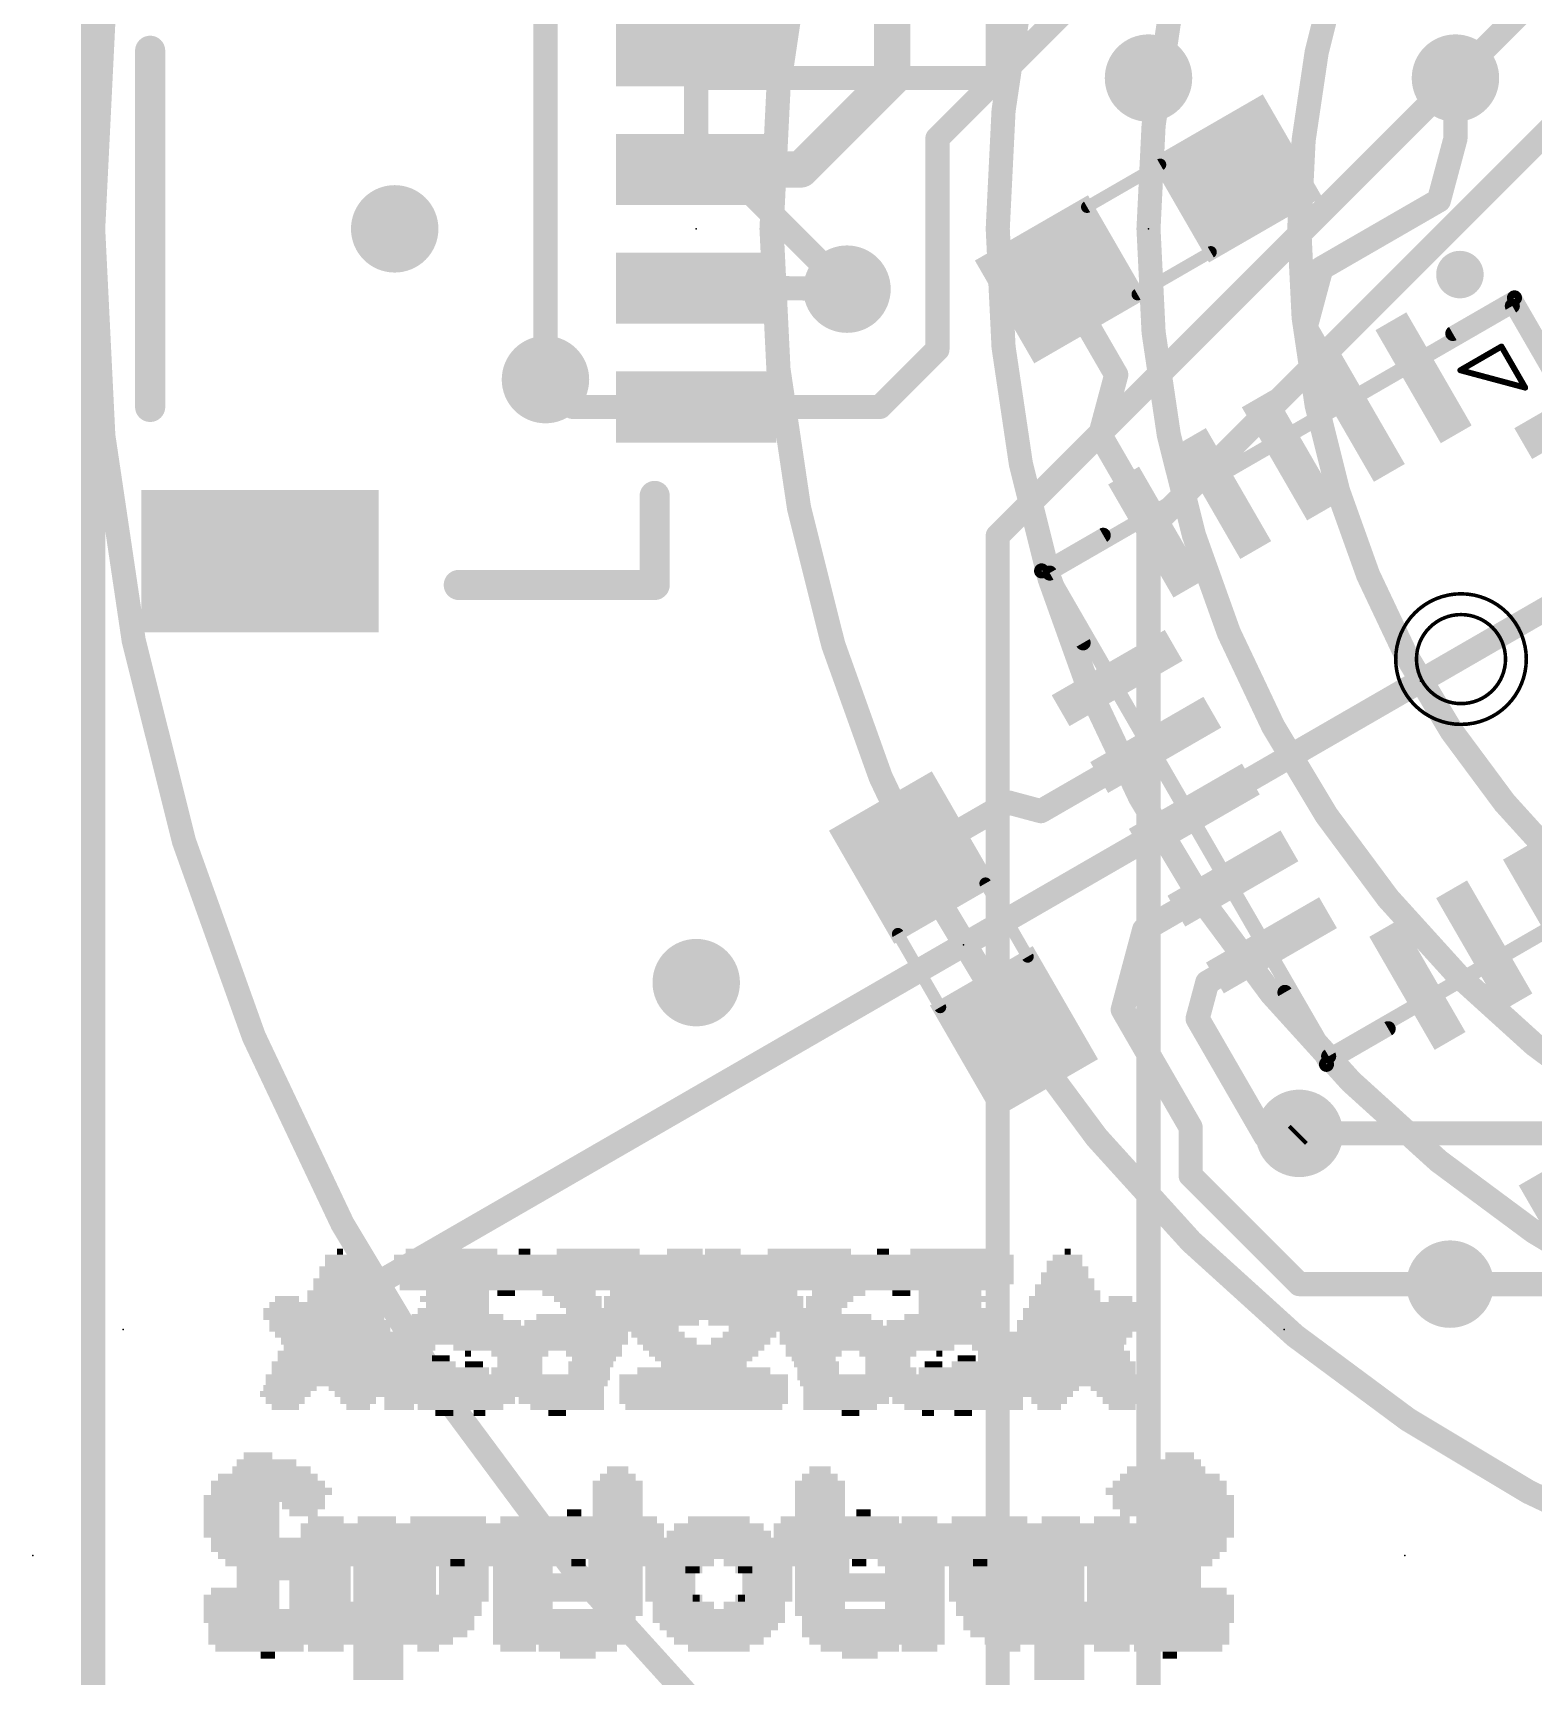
# Model space of a CAD drawing. Extents: x -32 to 75, y -41 to 41.
# Drawn here: x -0.51 to 12.13, y 6.86 to 20.7 of the extents above; entities that cross this region are included whole.
import ezdxf

# ---------------------------------------------------------------- set-up
doc = ezdxf.new("R2010")
doc.units = 0
for name, color, linetype in [('1', 12, 'CONTINUOUS'), ('16', 132, 'CONTINUOUS'), ('18', 110, 'CONTINUOUS'), ('20', 31, 'CONTINUOUS'), ('21', 41, 'CONTINUOUS'), ('22', 40, 'CONTINUOUS'), ('23', 53, 'CONTINUOUS'), ('24', 53, 'CONTINUOUS'), ('51', 53, 'CONTINUOUS')]:
    doc.layers.add(name, color=color, linetype=linetype)

# ---------------------------------------------------------------- blocks, each defined once
blk = doc.blocks.new('RECT')
blk.add_solid([(-0.5, -0.5), (0.5, -0.5), (-0.5, 0.5), (0.5, 0.5)])
blk = doc.blocks.new('ROUNDV')
at = {"const_width": 0.5}
blk.add_lwpolyline([(0, -0.25, 1), (0, 0.25, 1), (0, -0.25)], format="xyb", dxfattribs=at)

msp = doc.modelspace()

# ---------------------------------------------------------------- linework, layer by layer
at = {"layer": '1'}
for points, const_width in [([(0, 40.64), (0, 0)], 0.2032), ([(6.731, 24.0461), (6.731, 20.32)], 0.3048), ([(7.62, 21.59), (7.62, 20.32)], 0.2032), ([(12.7, 21.5444), (11.4756, 20.32)], 0.2032), ([(6.731, 20.32), (5.961, 19.55)], 0.3048), ([(7.62, 20.32), (7.112, 19.812)], 0.2032), ([(11.4756, 20.32), (11.4756, 19.8096)], 0.2032), ([(7.112, 19.812), (7.112, 18.034)], 0.2032), ([(11.4756, 19.8096), (11.3361, 19.2891)], 0.2032), ([(5.961, 19.55), (5.08, 19.55)], 0.3048), ([(11.3361, 19.2891), (10.3463, 18.7176)], 0.2032), ([(8.6184, 17.8205), (8.1539, 18.625)], 0.2032), ([(10.2124, 18.2179), (10.3463, 18.7176)], 0.2032), ([(5.85, 18.55), (5.08, 18.55)], 0.2032), ([(6.35, 18.542), (5.85, 18.55)], 0.2032), ([(10.644, 17.4703), (10.2124, 18.2179)], 0.2032), ([(7.112, 18.034), (6.628, 17.55)], 0.2032), ([(4.04, 17.55), (3.81, 17.78)], 0.2032), ([(8.4826, 17.3139), (8.6184, 17.8205)], 0.2032), ([(5.08, 17.55), (4.04, 17.55)], 0.2032), ([(6.628, 17.55), (5.08, 17.55)], 0.2032), ([(8.9553, 16.4953), (8.4826, 17.3139)], 0.2032), ([(8.9509, 14.7029), (7.9834, 14.1444)], 0.2032), ([(6.9064, 13.7536), (7.7101, 14.2176)], 0.2032), ([(7.9834, 14.1444), (7.7101, 14.2176)], 0.2032), ([(9.6009, 13.5771), (8.8532, 13.1455)], 0.2032), ([(8.8532, 13.1455), (8.6728, 12.4721)], 0.2032), ([(9.9259, 13.0142), (9.3852, 12.702)], 0.2032), ([(9.3852, 12.702), (9.3032, 12.3962)], 0.2032), ([(9.2443, 11.4823), (8.6728, 12.4721)], 0.2032), ([(9.8747, 11.4063), (9.3032, 12.3962)], 0.2032), ([(9.2443, 11.4823), (9.2443, 11.0757)], 0.2032), ([(10.1363, 11.4063), (9.8747, 11.4063)], 0.2032), ([(10.16, 11.43), (10.1363, 11.4063)], 0.2032), ([(10.16, 10.16), (9.2443, 11.0757)], 0.2032), ([(11.43, 10.16), (10.16, 10.16)], 0.2032)]:
    msp.add_lwpolyline(points, dxfattribs=dict(at, const_width=const_width))
for points, const_width in [([(6.6548, 20.32, 1), (6.8072, 20.32)], 0.1524), ([(6.7849, 20.2661, 1), (6.6771, 20.3739)], 0.1524), ([(7.5692, 20.32, 1), (7.6708, 20.32)], 0.1016), ([(7.6559, 20.2841, 1), (7.5841, 20.3559)], 0.1016), ([(11.5264, 20.32, 1), (11.4248, 20.32)], 0.1016), ([(11.4397, 20.3559, 1), (11.5115, 20.2841)], 0.1016), ([(7.1628, 19.812, 1), (7.0612, 19.812)], 0.1016), ([(7.0761, 19.8479, 1), (7.1479, 19.7761)], 0.1016), ([(11.4248, 19.8096, 1), (11.5264, 19.8096)], 0.1016), ([(11.5247, 19.7964, 1), (11.4265, 19.8227)], 0.1016), ([(5.08, 19.6262, 1), (5.08, 19.4738)], 0.1524), ([(5.9071, 19.6039, 1), (6.0149, 19.4961)], 0.1524), ([(5.961, 19.4738, 1), (5.961, 19.6262)], 0.1524), ([(11.3615, 19.2451, 1), (11.3107, 19.3331)], 0.1016), ([(11.2871, 19.3022, 1), (11.3852, 19.276)], 0.1016), ([(8.1979, 18.6504, 1), (8.1099, 18.5996)], 0.1016), ([(10.3209, 18.7616, 1), (10.3717, 18.6736)], 0.1016), ([(10.3953, 18.7045, 1), (10.2972, 18.7308)], 0.1016), ([(5.08, 18.6008, 1), (5.08, 18.4992)], 0.1016), ([(5.8508, 18.6008, 1), (5.8492, 18.4992)], 0.1016), ([(5.85, 18.4992, 1), (5.85, 18.6008)], 0.1016), ([(6.3492, 18.4912, 1), (6.3508, 18.5928)], 0.1016), ([(10.2564, 18.2433, 1), (10.1684, 18.1925)], 0.1016), ([(10.1633, 18.2311, 1), (10.2615, 18.2048)], 0.1016), ([(7.1479, 17.9981, 1), (7.0761, 18.0699)], 0.1016), ([(7.0612, 18.034, 1), (7.1628, 18.034)], 0.1016), ([(3.8459, 17.8159, 1), (3.7741, 17.7441)], 0.1016), ([(8.6674, 17.8074, 1), (8.5693, 17.8337)], 0.1016), ([(8.5744, 17.7951, 1), (8.6624, 17.8459)], 0.1016), ([(4.04, 17.6008, 1), (4.04, 17.4992)], 0.1016), ([(4.0041, 17.5141, 1), (4.0759, 17.5859)], 0.1016), ([(5.08, 17.6008, 1), (5.08, 17.4992)], 0.1016), ([(5.08, 17.4992, 1), (5.08, 17.6008)], 0.1016), ([(6.5921, 17.5859, 1), (6.6639, 17.5141)], 0.1016), ([(6.628, 17.4992, 1), (6.628, 17.6008)], 0.1016), ([(10.6, 17.4449, 1), (10.688, 17.4957)], 0.1016), ([(8.5266, 17.3393, 1), (8.4386, 17.2885)], 0.1016), ([(8.4336, 17.3271, 1), (8.5317, 17.3008)], 0.1016), ([(8.9113, 16.4699, 1), (8.9993, 16.5207)], 0.1016), ([(8.9763, 14.659, 1), (8.9255, 14.7469)], 0.1016), ([(7.7232, 14.2667, 1), (7.6969, 14.1686)], 0.1016), ([(7.7355, 14.1736, 1), (7.6847, 14.2616)], 0.1016), ([(7.958, 14.1884, 1), (8.0088, 14.1004)], 0.1016), ([(7.9703, 14.0953, 1), (7.9965, 14.1935)], 0.1016), ([(6.881, 13.7976, 1), (6.9318, 13.7096)], 0.1016), ([(9.6263, 13.5331, 1), (9.5755, 13.6211)], 0.1016), ([(8.8278, 13.1895, 1), (8.8786, 13.1015)], 0.1016), ([(8.9023, 13.1323, 1), (8.8042, 13.1586)], 0.1016), ([(9.9513, 12.9702, 1), (9.9005, 13.0582)], 0.1016), ([(9.3598, 12.746, 1), (9.4106, 12.6581)], 0.1016), ([(9.4343, 12.6889, 1), (9.3361, 12.7152)], 0.1016), ([(8.7168, 12.4975, 1), (8.6288, 12.4467)], 0.1016), ([(8.6237, 12.4853, 1), (8.7219, 12.459)], 0.1016), ([(9.3472, 12.4216, 1), (9.2593, 12.3708)], 0.1016), ([(9.2542, 12.4093, 1), (9.3523, 12.383)], 0.1016), ([(9.2951, 11.4823, 1), (9.1935, 11.4823)], 0.1016), ([(9.2003, 11.4569, 1), (9.2883, 11.5077)], 0.1016), ([(9.8747, 11.4571, 1), (9.8747, 11.3555)], 0.1016), ([(10.1004, 11.4422, 1), (10.1722, 11.3704)], 0.1016), ([(10.1959, 11.3941, 1), (10.1241, 11.4659)], 0.1016), ([(10.1363, 11.3555, 1), (10.1363, 11.4571)], 0.1016), ([(9.8307, 11.3809, 1), (9.9187, 11.4317)], 0.1016), ([(9.2802, 11.1116, 1), (9.2084, 11.0398)], 0.1016), ([(9.1935, 11.0757, 1), (9.2951, 11.0757)], 0.1016), ([(10.16, 10.2108, 1), (10.16, 10.1092)], 0.1016), ([(10.1241, 10.1241, 1), (10.1959, 10.1959)], 0.1016), ([(11.43, 10.1092, 1), (11.43, 10.2108)], 0.1016)]:
    msp.add_lwpolyline(points, format="xyb", dxfattribs=dict(at, const_width=const_width))
at = {"layer": '16', "const_width": 0.2032}
for points in [[(0, 40.64), (0, 0)], [(3.81, 31.75), (3.81, 17.78)], [(5.207, 30.861), (5.08, 20.32)], [(8.382, 21.082), (7.62, 20.32)], [(5.08, 20.32), (5.08, 19.812)], [(7.62, 20.32), (5.08, 20.32)], [(11.4756, 20.32), (7.62, 16.4644)], [(12.7, 20.32), (8.89, 16.51)], [(6.35, 18.542), (5.08, 19.812)], [(3.81, 17.78), (3.81, 17.78)], [(7.62, 16.4644), (7.62, 6.35)], [(8.89, 16.51), (8.89, 6.35)], [(24.13, 11.43), (10.16, 11.43)], [(24.13, 10.16), (11.43, 10.16)]]:
    msp.add_lwpolyline(points, dxfattribs=at)
at = {"layer": '16', "const_width": 0.1016}
for points in [[(5.1308, 20.32, 1), (5.0292, 20.32)], [(5.08, 20.3708, 1), (5.08, 20.2692)], [(5.0292, 20.3206, 1), (5.1308, 20.3194)], [(7.5841, 20.3559, 1), (7.6559, 20.2841)], [(7.62, 20.2692, 1), (7.62, 20.3708)], [(11.5115, 20.2841, 1), (11.4397, 20.3559)], [(5.1159, 19.8479, 1), (5.0441, 19.7761)], [(5.0292, 19.812, 1), (5.1308, 19.812)], [(6.3141, 18.5061, 1), (6.3859, 18.5779)], [(3.7741, 17.8159, 1), (3.8459, 17.7441)], [(3.846, 17.7441, 1), (3.7741, 17.816)], [(3.7592, 17.78, 1), (3.8608, 17.78)], [(7.6708, 16.4644, 1), (7.5692, 16.4644)], [(7.5841, 16.5003, 1), (7.6559, 16.4285)], [(8.9408, 16.51, 1), (8.8392, 16.51)], [(8.8541, 16.5459, 1), (8.9259, 16.4741)], [(10.16, 11.4808, 1), (10.16, 11.3792)], [(11.43, 10.2108, 1), (11.43, 10.1092)]]:
    msp.add_lwpolyline(points, format="xyb", dxfattribs=at)
at = {"layer": '20', "const_width": 0.2032}
msp.add_lwpolyline([(0, 0), (0, 40.64)], dxfattribs=at)
at = {"layer": '21'}
for points, const_width in [([(17.78, 6.9843, 1), (17.78, 31.1157, 1), (17.78, 6.9843)], 0.2032), ([(17.78, 11.43, 1), (17.78, 26.67, 1), (17.78, 11.43)], 0.2032), ([(0.5435, 20.55, 1), (0.4165, 20.55)], 0.127), ([(11.5132, 18.5649, 1), (11.5132, 18.7649, 1), (11.5132, 18.5649)], 0.2), ([(12.0005, 18.4844, 1), (11.9455, 18.4526)], 0.0635), ([(11.9888, 18.441, 1), (11.9571, 18.496)], 0.0635), ([(11.4375, 18.196, 1), (11.4692, 18.141)], 0.0635), ([(0.4165, 17.55, 1), (0.5435, 17.55)], 0.127), ([(4.7935, 16.8, 1), (4.6665, 16.8)], 0.127), ([(8.5247, 16.441, 1), (8.493, 16.496)], 0.0635), ([(8.0168, 16.1844, 1), (7.9618, 16.1526)], 0.0635), ([(7.9734, 16.196, 1), (8.0051, 16.141)], 0.0635), ([(3.08, 16.1135, 1), (3.08, 15.9865)], 0.127), ([(4.6665, 16.05, 1), (4.7935, 16.05)], 0.127), ([(4.73, 15.9865, 1), (4.73, 16.1135)], 0.127), ([(8.3118, 15.5464, 1), (8.3668, 15.5781)], 0.0635), ([(10.0668, 12.6337, 1), (10.0118, 12.6019)], 0.0635), ([(10.9247, 12.2841, 1), (10.893, 12.3391)], 0.0635), ([(10.3734, 12.0391, 1), (10.4051, 11.9841)], 0.0635), ([(10.3618, 11.9957, 1), (10.4168, 12.0274)], 0.0635)]:
    msp.add_lwpolyline(points, format="xyb", dxfattribs=dict(at, const_width=const_width))
for points, const_width in [([(0.48, 20.55), (0.48, 17.55)], 0.254), ([(11.4534, 18.1685), (11.973, 18.4685)], 0.127), ([(11.973, 18.4685), (12.323, 17.8623)], 0.127), ([(4.73, 16.8), (4.73, 16.05)], 0.254), ([(7.9893, 16.1685), (8.5089, 16.4685)], 0.127), ([(7.9893, 16.1685), (8.3393, 15.5623)], 0.127), ([(4.73, 16.05), (3.08, 16.05)], 0.254), ([(10.0393, 12.6178), (10.3893, 12.0116)], 0.127), ([(10.3893, 12.0116), (10.9089, 12.3116)], 0.127)]:
    msp.add_lwpolyline(points, dxfattribs=dict(at, const_width=const_width))
at = {"layer": '22', "const_width": 0.2032}
msp.add_lwpolyline([(17.78, 6.9843, 1), (17.78, 31.1157, 1), (17.78, 6.9843)], format="xyb", dxfattribs=at)
at = {"layer": '23'}
for p in [(5.08, 19.05), (8.89, 19.05), (11.1811, 15.24), (7.3314, 13.0175), (0.254, 9.779), (-0.508, 7.874)]:
    msp.add_point(p, dxfattribs=at)
at = {"layer": '24'}
for p in [(10.033, 9.779), (11.049, 7.874)]:
    msp.add_point(p, dxfattribs=at)
at = {"layer": '51'}
for points, const_width in [([(17.78, 1.27, 1), (17.78, 36.83, 1), (17.78, 1.27)], 0.2032), ([(17.78, 6.985, 1), (17.78, 31.115, 1), (17.78, 6.985)], 0.2032), ([(17.78, 8.89, 1), (17.78, 29.21, 1), (17.78, 8.89)], 0.2032), ([(17.78, 10.16, 1), (17.78, 27.94, 1), (17.78, 10.16)], 0.2032), ([(17.78, 11.43, 1), (17.78, 26.67, 1), (17.78, 11.43)], 0.2032), ([(9.0015, 19.5689, 1), (8.9761, 19.6129)], 0.0508), ([(8.3595, 19.2569, 1), (8.3849, 19.2129)], 0.0508), ([(9.427, 18.8319, 1), (9.4016, 18.8759)], 0.0508), ([(8.785, 18.5199, 1), (8.8104, 18.4759)], 0.0508), ([(11.9822, 18.4161, 1), (11.9272, 18.3843)], 0.0635), ([(11.9705, 18.3727, 1), (11.9388, 18.4277)], 0.0635), ([(11.874, 18.0649, 1), (11.8523, 18.0524)], 0.025), ([(11.8694, 18.0479, 1), (11.8569, 18.0695)], 0.025), ([(11.52, 17.8708, 1), (11.5135, 17.8466)], 0.025), ([(11.5105, 17.8695, 1), (11.523, 17.8479)], 0.025), ([(12.0523, 17.706, 1), (12.074, 17.7185)], 0.025), ([(12.0599, 17.7002, 1), (12.0664, 17.7243)], 0.025), ([(8.0851, 16.1661, 1), (8.0301, 16.1343)], 0.0635), ([(8.0417, 16.1777, 1), (8.0734, 16.1227)], 0.0635), ([(11.5224, 14.8755, 1), (11.5224, 15.9755, 1), (11.5224, 14.8755)], 0.03), ([(11.5224, 15.0505, 1), (11.5224, 15.8005, 1), (11.5224, 15.0505)], 0.03), ([(7.5383, 13.548, 1), (7.4943, 13.5226)], 0.0508), ([(6.8013, 13.1225, 1), (6.7573, 13.0971)], 0.0508), ([(7.8503, 12.906, 1), (7.8943, 12.9314)], 0.0508), ([(7.1133, 12.4805, 1), (7.1573, 12.5059)], 0.0508), ([(10.3917, 12.1074, 1), (10.4234, 12.0524)], 0.0635), ([(10.3801, 12.064, 1), (10.4351, 12.0957)], 0.0635), ([(2.3572, 10.204, 1), (2.408, 10.116)], 0.1016)]:
    msp.add_lwpolyline(points, format="xyb", dxfattribs=dict(at, const_width=const_width))
for points, const_width in [([(8.9888, 19.5909), (8.3722, 19.2349)], 0.1016), ([(17.78, 19.05), (2.3826, 10.16)], 0.2032), ([(9.4143, 18.8539), (8.7977, 18.4979)], 0.1016), ([(8.0576, 16.1502), (11.9547, 18.4002)], 0.127), ([(11.9547, 18.4002), (14.3047, 14.3299)], 0.127), ([(11.5168, 17.8587), (11.8632, 18.0587)], 0.05), ([(11.8632, 18.0587), (12.0632, 17.7123)], 0.05), ([(12.0632, 17.7123), (11.5168, 17.8587)], 0.05), ([(10.4076, 12.0799), (8.0576, 16.1502)], 0.127), ([(14.3047, 14.3299), (10.4076, 12.0799)], 0.127), ([(7.8723, 12.9187), (7.5163, 13.5353)], 0.1016), ([(7.1353, 12.4932), (6.7793, 13.1098)], 0.1016)]:
    msp.add_lwpolyline(points, dxfattribs=dict(at, const_width=const_width))

# ---------------------------------------------------------------- block references
at = {"layer": '1'}
for p, xscale, yscale, rotation in [((5.08, 20.55), 0.6, 1.35, 270), ((5.08, 19.55), 0.6, 1.35, 270), ((5.08, 18.55), 0.6, 1.35, 270), ((11.207, 17.7953), 0.3, 1.1, 30), ((10.644, 17.4703), 0.3, 1.1, 30), ((12.523, 17.5159), 0.3, 1.1, 300), ((5.08, 17.55), 0.6, 1.35, 270), ((10.0811, 17.1453), 0.3, 1.1, 30), ((9.5182, 16.8203), 0.3, 1.1, 30), ((8.9553, 16.4953), 0.3, 1.1, 30), ((1.405, 16.25), 1.2, 2, 270), ((8.6259, 15.2659), 0.3, 1.1, 120), ((8.9509, 14.7029), 0.3, 1.1, 120), ((9.2759, 14.14), 0.3, 1.1, 120), ((9.6009, 13.5771), 0.3, 1.1, 120), ((12.2811, 13.3348), 0.3, 1.1, 210), ((11.7182, 13.0098), 0.3, 1.1, 210), ((9.9259, 13.0142), 0.3, 1.1, 120), ((11.1553, 12.6848), 0.3, 1.1, 210)]:
    msp.add_blockref('RECT', p, dxfattribs=dict(at, xscale=xscale, yscale=yscale, rotation=rotation))
at = {"layer": '1', "xscale": 1.1}
for p, rotation in [((9.6262, 19.475), 210), ((8.1539, 18.625), 210), ((6.9064, 13.7536), 120), ((7.7564, 12.2814), 120), ((12.7356, 10.833), 210)]:
    msp.add_blockref('RECT', p, dxfattribs=dict(at, rotation=rotation))
at = {"layer": '18', "xscale": 0.7366, "yscale": 0.7366}
for p in [(8.89, 20.32), (8.89, 20.32), (11.4756, 20.32), (11.4756, 20.32), (2.54, 19.05), (2.54, 19.05), (6.35, 18.542), (6.35, 18.542), (3.81, 17.78), (3.81, 17.78), (5.08, 12.7), (5.08, 12.7), (10.16, 11.43), (10.16, 11.43), (11.43, 10.16), (11.43, 10.16)]:
    msp.add_blockref('ROUNDV', p, dxfattribs=at)
at = {"layer": '21'}
for p, xscale, yscale in [((2.079, 10.384), 0.25, 0.05), ((2.079, 10.434), 0.05, 0.05), ((3.254, 10.384), 0.6, 0.05), ((3.229, 10.434), 0.35, 0.05), ((4.279, 10.384), 0.95, 0.05), ((4.254, 10.434), 0.7, 0.05), ((5.304, 10.384), 0.5, 0.05), ((5.304, 10.434), 0.3, 0.05), ((6.579, 10.384), 0.45, 0.05), ((6.654, 10.434), 0.1, 0.05), ((7.404, 10.384), 0.7, 0.05), ((7.379, 10.434), 0.55, 0.05), ((2.079, 10.284), 0.35, 0.05), ((2.104, 10.234), 0.4, 0.05), ((2.104, 10.334), 0.3, 0.05), ((3.229, 10.234), 0.85, 0.05), ((3.254, 10.284), 0.8, 0.05), ((3.254, 10.334), 0.7, 0.05), ((4.279, 10.334), 0.95, 0.05), ((4.279, 10.284), 0.95, 0.05), ((4.279, 10.234), 0.95, 0.05), ((5.304, 10.234), 0.8, 0.05), ((5.329, 10.284), 0.75, 0.05), ((5.329, 10.334), 0.65, 0.05), ((6.479, 10.234), 0.65, 0.05), ((6.504, 10.284), 0.6, 0.05), ((6.529, 10.334), 0.55, 0.05), ((7.379, 10.334), 0.75, 0.05), ((7.379, 10.284), 0.75, 0.05), ((7.379, 10.234), 0.75, 0.05), ((2.079, 10.084), 0.55, 0.05), ((2.079, 10.184), 0.45, 0.05), ((2.104, 10.134), 0.5, 0.05), ((3.229, 10.184), 0.85, 0.05), ((2.979, 10.134), 0.35, 0.05), ((2.954, 10.084), 0.3, 0.05), ((3.454, 10.134), 0.3, 0.05), ((3.479, 10.084), 0.15, 0.05), ((4.279, 10.184), 0.95, 0.05), ((4.304, 10.134), 0.9, 0.05), ((4.529, 10.084), 0.35, 0.05), ((5.304, 10.184), 0.9, 0.05), ((5.304, 10.134), 0.9, 0.05), ((5.029, 10.084), 0.35, 0.05), ((5.604, 10.084), 0.4, 0.05), ((6.404, 10.134), 0.7, 0.05), ((6.279, 10.084), 0.45, 0.05), ((6.454, 10.184), 0.7, 0.05), ((7.354, 10.184), 0.8, 0.05), ((7.329, 10.134), 0.75, 0.05), ((7.129, 10.084), 0.35, 0.05), ((2.079, 9.984), 0.65, 0.05), ((2.104, 10.034), 0.6, 0.05), ((2.929, 10.034), 0.35, 0.05), ((2.979, 9.984), 0.35, 0.05), ((4.504, 10.034), 0.4, 0.05), ((4.479, 9.984), 0.35, 0.05), ((4.979, 10.034), 0.35, 0.05), ((4.979, 9.984), 0.35, 0.05), ((5.629, 10.034), 0.35, 0.05), ((5.629, 9.984), 0.35, 0.05), ((6.204, 10.034), 0.4, 0.05), ((6.179, 9.984), 0.35, 0.05), ((7.129, 10.034), 0.35, 0.05), ((7.179, 9.984), 0.45, 0.05), ((8.054, 9.984), 0.3, 0.05), ((8.054, 10.034), 0.2, 0.05), ((8.654, 9.984), 0.3, 0.05), ((8.654, 10.034), 0.2, 0.05), ((2.079, 9.884), 0.75, 0.05), ((1.879, 9.834), 0.35, 0.05), ((2.104, 9.934), 0.7, 0.05), ((2.304, 9.834), 0.4, 0.05), ((3.029, 9.934), 0.45, 0.05), ((3.129, 9.884), 0.65, 0.05), ((3.229, 9.834), 0.75, 0.05), ((4.404, 9.884), 0.4, 0.05), ((4.404, 9.834), 0.4, 0.05), ((4.454, 9.934), 0.4, 0.05), ((4.979, 9.934), 0.35, 0.05), ((4.979, 9.884), 0.35, 0.05), ((4.979, 9.834), 0.25, 0.05), ((5.604, 9.834), 0.4, 0.05), ((5.629, 9.934), 0.35, 0.05), ((5.629, 9.884), 0.35, 0.05), ((6.129, 9.934), 0.35, 0.05), ((6.254, 9.884), 0.6, 0.05), ((6.304, 9.834), 0.7, 0.05), ((7.254, 9.934), 0.6, 0.05), ((7.279, 9.884), 0.65, 0.05), ((7.329, 9.834), 0.75, 0.05), ((8.054, 9.934), 0.4, 0.05), ((8.079, 9.884), 0.45, 0.05), ((8.354, 9.834), 0.9, 0.05), ((8.629, 9.884), 0.45, 0.05), ((8.654, 9.934), 0.4, 0.05), ((1.804, 9.679), 0.4, 0.06), ((1.854, 9.784), 0.4, 0.05), ((1.829, 9.734), 0.35, 0.05), ((2.329, 9.784), 0.35, 0.05), ((2.354, 9.734), 0.4, 0.05), ((2.379, 9.679), 0.35, 0.06), ((3.279, 9.784), 0.75, 0.05), ((3.329, 9.734), 0.75, 0.05), ((3.379, 9.679), 0.65, 0.06), ((4.304, 9.734), 0.4, 0.05), ((4.304, 9.679), 0.4, 0.06), ((4.354, 9.784), 0.4, 0.05), ((5.454, 9.679), 0.5, 0.06), ((5.529, 9.734), 0.45, 0.05), ((5.554, 9.784), 0.4, 0.05), ((6.304, 9.784), 0.8, 0.05), ((6.329, 9.734), 0.85, 0.05), ((6.354, 9.679), 0.9, 0.06), ((7.304, 9.784), 0.8, 0.05), ((7.329, 9.734), 0.85, 0.05), ((7.354, 9.679), 0.8, 0.06), ((8.354, 9.784), 0.9, 0.05), ((8.354, 9.734), 0.8, 0.05), ((8.354, 9.679), 0.7, 0.06), ((2.079, 9.574), 1.05, 0.05), ((2.104, 9.534), 1.1, 0.05), ((2.929, 9.534), 0.15, 0.05), ((3.454, 9.624), 0.5, 0.05), ((3.554, 9.574), 0.4, 0.05), ((3.579, 9.534), 0.35, 0.05), ((4.254, 9.624), 0.4, 0.05), ((4.254, 9.574), 0.4, 0.05), ((4.229, 9.534), 0.35, 0.05), ((5.254, 9.534), 0.6, 0.05), ((5.329, 9.574), 0.55, 0.05), ((5.379, 9.624), 0.55, 0.05), ((6.354, 9.624), 0.9, 0.05), ((6.104, 9.574), 0.4, 0.05), ((6.079, 9.534), 0.35, 0.05), ((6.654, 9.574), 0.4, 0.05), ((6.679, 9.534), 0.35, 0.05), ((7.129, 9.624), 0.25, 0.05), ((7.129, 9.574), 0.05, 0.05), ((7.604, 9.624), 0.4, 0.05), ((7.629, 9.574), 0.35, 0.05), ((7.629, 9.534), 0.35, 0.05), ((8.354, 9.624), 0.6, 0.05), ((8.354, 9.534), 0.6, 0.05), ((8.354, 9.574), 0.5, 0.05), ((2.079, 9.484), 1.15, 0.05), ((2.104, 9.429), 1.2, 0.06), ((2.954, 9.429), 0.4, 0.06), ((2.929, 9.484), 0.25, 0.05), ((3.529, 9.429), 0.35, 0.06), ((3.579, 9.484), 0.35, 0.05), ((4.179, 9.484), 0.35, 0.05), ((4.179, 9.429), 0.35, 0.06), ((5.279, 9.429), 0.85, 0.06), ((5.204, 9.484), 0.6, 0.05), ((6.079, 9.484), 0.35, 0.05), ((6.104, 9.429), 0.3, 0.06), ((6.679, 9.484), 0.35, 0.05), ((6.679, 9.429), 0.35, 0.06), ((7.079, 9.429), 0.25, 0.06), ((7.079, 9.484), 0.15, 0.05), ((7.604, 9.429), 0.4, 0.06), ((7.629, 9.484), 0.35, 0.05), ((8.354, 9.429), 0.8, 0.06), ((8.354, 9.484), 0.7, 0.05), ((2.079, 9.374), 1.25, 0.05), ((1.629, 9.324), 0.35, 0.05), ((1.629, 9.284), 0.35, 0.05), ((3.029, 9.324), 1.35, 0.05), ((2.579, 9.284), 0.35, 0.05), ((3.229, 9.374), 0.95, 0.05), ((3.229, 9.284), 0.85, 0.05), ((4.129, 9.284), 0.35, 0.05), ((4.179, 9.374), 0.35, 0.05), ((4.154, 9.324), 0.3, 0.05), ((5.329, 9.324), 1.05, 0.05), ((5.329, 9.284), 1.05, 0.05), ((6.404, 9.374), 0.9, 0.05), ((6.379, 9.324), 0.85, 0.05), ((6.404, 9.284), 0.8, 0.05), ((7.329, 9.374), 0.85, 0.05), ((7.329, 9.324), 0.85, 0.05), ((7.304, 9.284), 0.8, 0.05), ((8.079, 9.284), 0.45, 0.05), ((8.354, 9.374), 0.9, 0.05), ((8.354, 9.324), 0.9, 0.05), ((8.629, 9.284), 0.45, 0.05), ((1.579, 9.234), 0.35, 0.05), ((1.604, 9.179), 0.3, 0.06), ((1.604, 9.124), 0.2, 0.05), ((2.579, 9.234), 0.35, 0.05), ((2.604, 9.179), 0.3, 0.06), ((2.579, 9.124), 0.25, 0.05), ((3.229, 9.234), 0.75, 0.05), ((3.229, 9.179), 0.65, 0.06), ((3.229, 9.124), 0.45, 0.05), ((4.129, 9.234), 0.35, 0.05), ((4.154, 9.179), 0.3, 0.06), ((4.154, 9.124), 0.3, 0.05), ((5.329, 9.234), 1.05, 0.05), ((5.354, 9.124), 0.9, 0.05), ((6.404, 9.234), 0.7, 0.05), ((6.404, 9.179), 0.6, 0.06), ((6.379, 9.124), 0.45, 0.05), ((7.329, 9.234), 0.75, 0.05), ((7.329, 9.179), 0.65, 0.06), ((7.329, 9.124), 0.45, 0.05), ((8.054, 9.234), 0.4, 0.05), ((8.054, 9.179), 0.3, 0.06), ((8.054, 9.124), 0.2, 0.05), ((8.654, 9.234), 0.4, 0.05), ((8.654, 9.179), 0.3, 0.06), ((8.654, 9.124), 0.2, 0.05), ((3.254, 9.074), 0.1, 0.05), ((6.379, 9.074), 0.15, 0.05), ((7.329, 9.074), 0.15, 0.05), ((9.152, 8.714), 0.24, 0.06), ((1.502, 8.594), 0.66, 0.06), ((1.502, 8.654), 0.42, 0.06), ((6.122, 8.594), 0.18, 0.06), ((9.152, 8.654), 0.36, 0.06), ((9.152, 8.594), 0.36, 0.06), ((1.472, 8.474), 0.96, 0.06), ((1.472, 8.534), 0.84, 0.06), ((6.122, 8.474), 0.42, 0.06), ((6.122, 8.534), 0.3, 0.06), ((9.152, 8.534), 0.36, 0.06), ((9.152, 8.474), 0.36, 0.06), ((1.442, 8.354), 1.02, 0.06), ((1.172, 8.294), 0.48, 0.06), ((1.502, 8.414), 1.02, 0.06), ((1.772, 8.294), 0.36, 0.06), ((6.122, 8.414), 0.42, 0.06), ((6.122, 8.354), 0.42, 0.06), ((6.122, 8.294), 0.42, 0.06), ((9.152, 8.414), 0.36, 0.06), ((9.152, 8.354), 0.36, 0.06), ((9.152, 8.294), 0.36, 0.06), ((1.142, 8.234), 0.42, 0.06), ((1.142, 8.174), 0.42, 0.06), ((1.772, 8.234), 0.24, 0.06), ((2.402, 8.174), 0.3, 0.06), ((2.822, 8.174), 0.3, 0.06), ((4.052, 8.174), 0.6, 0.06), ((4.052, 8.234), 0.12, 0.06), ((5.252, 8.174), 0.48, 0.06), ((6.182, 8.174), 0.78, 0.06), ((6.122, 8.234), 0.42, 0.06), ((6.962, 8.174), 0.3, 0.06), ((7.412, 8.174), 0.36, 0.06), ((8.162, 8.174), 0.3, 0.06), ((8.582, 8.174), 0.3, 0.06), ((9.152, 8.234), 0.36, 0.06), ((9.152, 8.174), 0.36, 0.06), ((1.142, 8.114), 0.42, 0.06), ((1.232, 8.054), 0.6, 0.06), ((2.642, 8.114), 0.9, 0.06), ((2.672, 8.054), 0.96, 0.06), ((4.022, 8.054), 0.9, 0.06), ((4.022, 8.114), 0.78, 0.06), ((5.252, 8.054), 0.84, 0.06), ((5.252, 8.114), 0.72, 0.06), ((6.182, 8.114), 0.9, 0.06), ((6.182, 8.054), 0.9, 0.06), ((7.202, 8.114), 0.9, 0.06), ((7.202, 8.054), 0.9, 0.06), ((8.312, 8.054), 0.96, 0.06), ((8.342, 8.114), 0.9, 0.06), ((9.152, 8.114), 0.36, 0.06), ((9.152, 8.054), 0.36, 0.06), ((1.382, 7.994), 0.78, 0.06), ((1.442, 7.934), 0.9, 0.06), ((1.502, 7.874), 0.9, 0.06), ((2.702, 7.994), 1.02, 0.06), ((2.732, 7.934), 1.08, 0.06), ((2.732, 7.874), 1.08, 0.06), ((4.022, 7.874), 1.14, 0.06), ((4.022, 7.994), 1.02, 0.06), ((4.022, 7.934), 1.02, 0.06), ((5.192, 7.934), 0.96, 0.06), ((5.192, 7.874), 0.96, 0.06), ((5.222, 7.994), 0.9, 0.06), ((6.182, 7.994), 0.9, 0.06), ((6.182, 7.934), 0.9, 0.06), ((6.182, 7.874), 0.9, 0.06), ((7.202, 7.994), 0.9, 0.06), ((7.202, 7.934), 0.9, 0.06), ((7.172, 7.874), 0.84, 0.06), ((8.252, 7.934), 1.08, 0.06), ((8.252, 7.874), 1.08, 0.06), ((8.282, 7.994), 1.02, 0.06), ((9.152, 7.994), 0.36, 0.06), ((9.152, 7.934), 0.36, 0.06), ((9.152, 7.874), 0.36, 0.06), ((1.562, 7.814), 0.9, 0.06), ((1.652, 7.754), 0.84, 0.06), ((2.462, 7.814), 0.54, 0.06), ((2.402, 7.754), 0.42, 0.06), ((3.092, 7.814), 0.48, 0.06), ((3.122, 7.754), 0.42, 0.06), ((3.692, 7.814), 0.48, 0.06), ((3.662, 7.754), 0.42, 0.06), ((4.382, 7.814), 0.42, 0.06), ((4.382, 7.754), 0.42, 0.06), ((4.922, 7.814), 0.54, 0.06), ((4.892, 7.754), 0.48, 0.06), ((5.462, 7.814), 0.3, 0.06), ((5.492, 7.754), 0.12, 0.06), ((6.092, 7.814), 0.48, 0.06), ((6.122, 7.754), 0.42, 0.06), ((6.452, 7.814), 0.12, 0.06), ((6.992, 7.814), 0.48, 0.06), ((6.962, 7.754), 0.42, 0.06), ((7.472, 7.814), 0.12, 0.06), ((8.222, 7.814), 1.14, 0.06), ((7.862, 7.754), 0.42, 0.06), ((8.582, 7.754), 0.42, 0.06), ((9.152, 7.814), 0.36, 0.06), ((9.152, 7.754), 0.36, 0.06), ((1.772, 7.694), 0.6, 0.06), ((1.862, 7.634), 0.42, 0.06), ((2.402, 7.694), 0.42, 0.06), ((2.402, 7.634), 0.42, 0.06), ((3.122, 7.694), 0.42, 0.06), ((3.122, 7.634), 0.42, 0.06), ((3.962, 7.634), 1.14, 0.06), ((4.022, 7.694), 1.14, 0.06), ((4.862, 7.694), 0.42, 0.06), ((4.862, 7.634), 0.42, 0.06), ((6.122, 7.694), 0.42, 0.06), ((6.122, 7.634), 0.42, 0.06), ((6.962, 7.694), 0.42, 0.06), ((6.962, 7.634), 0.42, 0.06), ((7.862, 7.694), 0.42, 0.06), ((7.832, 7.634), 0.36, 0.06), ((8.582, 7.694), 0.42, 0.06), ((8.582, 7.634), 0.42, 0.06), ((9.152, 7.694), 0.36, 0.06), ((9.152, 7.634), 0.36, 0.06), ((1.112, 7.514), 0.36, 0.06), ((1.142, 7.454), 0.42, 0.06), ((1.112, 7.574), 0.24, 0.06), ((1.862, 7.574), 0.42, 0.06), ((1.862, 7.514), 0.42, 0.06), ((1.862, 7.454), 0.42, 0.06), ((2.402, 7.574), 0.42, 0.06), ((2.432, 7.514), 0.48, 0.06), ((2.732, 7.454), 1.08, 0.06), ((3.092, 7.514), 0.48, 0.06), ((3.122, 7.574), 0.42, 0.06), ((3.992, 7.574), 1.08, 0.06), ((3.932, 7.514), 0.96, 0.06), ((3.662, 7.454), 0.42, 0.06), ((4.862, 7.574), 0.42, 0.06), ((4.892, 7.514), 0.48, 0.06), ((4.952, 7.454), 0.48, 0.06), ((5.462, 7.454), 0.3, 0.06), ((5.462, 7.514), 0.06, 0.06), ((6.122, 7.574), 0.42, 0.06), ((6.122, 7.514), 0.42, 0.06), ((6.122, 7.454), 0.42, 0.06), ((6.962, 7.574), 0.42, 0.06), ((6.962, 7.514), 0.42, 0.06), ((6.962, 7.454), 0.42, 0.06), ((7.862, 7.574), 0.42, 0.06), ((7.862, 7.514), 0.42, 0.06), ((8.222, 7.454), 1.14, 0.06), ((8.582, 7.574), 0.42, 0.06), ((8.582, 7.514), 0.42, 0.06), ((9.152, 7.574), 0.36, 0.06), ((9.152, 7.514), 0.36, 0.06), ((9.182, 7.454), 0.42, 0.06), ((1.502, 7.394), 1.14, 0.06), ((1.472, 7.334), 1.08, 0.06), ((2.732, 7.394), 1.08, 0.06), ((2.702, 7.334), 1.02, 0.06), ((3.722, 7.394), 0.54, 0.06), ((3.992, 7.334), 0.96, 0.06), ((4.352, 7.394), 0.24, 0.06), ((5.192, 7.394), 0.96, 0.06), ((5.192, 7.334), 0.96, 0.06), ((6.242, 7.394), 0.66, 0.06), ((6.272, 7.334), 0.6, 0.06), ((6.962, 7.394), 0.42, 0.06), ((6.962, 7.334), 0.42, 0.06), ((8.252, 7.394), 1.08, 0.06), ((8.252, 7.334), 1.08, 0.06), ((9.242, 7.394), 0.54, 0.06), ((9.272, 7.334), 0.6, 0.06), ((1.502, 7.274), 1.02, 0.06), ((1.502, 7.214), 0.9, 0.06), ((2.702, 7.274), 1.02, 0.06), ((2.672, 7.214), 0.96, 0.06), ((4.022, 7.274), 1.02, 0.06), ((4.052, 7.214), 0.96, 0.06), ((5.222, 7.274), 0.9, 0.06), ((5.252, 7.214), 0.84, 0.06), ((6.272, 7.274), 0.6, 0.06), ((6.272, 7.214), 0.6, 0.06), ((6.962, 7.274), 0.42, 0.06), ((6.962, 7.214), 0.42, 0.06), ((8.282, 7.274), 1.02, 0.06), ((8.312, 7.214), 0.96, 0.06), ((9.272, 7.274), 0.6, 0.06), ((9.302, 7.214), 0.54, 0.06), ((1.502, 7.154), 0.78, 0.06), ((1.502, 7.094), 0.54, 0.06), ((1.472, 7.034), 0.12, 0.06), ((2.612, 7.154), 0.84, 0.06), ((2.402, 7.094), 0.42, 0.06), ((2.402, 7.034), 0.42, 0.06), ((2.822, 7.094), 0.18, 0.06), ((4.052, 7.154), 0.84, 0.06), ((4.082, 7.094), 0.66, 0.06), ((4.082, 7.034), 0.3, 0.06), ((5.252, 7.154), 0.72, 0.06), ((5.252, 7.094), 0.48, 0.06), ((6.302, 7.154), 0.54, 0.06), ((6.332, 7.094), 0.36, 0.06), ((6.962, 7.154), 0.42, 0.06), ((6.962, 7.094), 0.3, 0.06), ((8.342, 7.154), 0.9, 0.06), ((8.162, 7.094), 0.3, 0.06), ((8.582, 7.094), 0.3, 0.06), ((9.302, 7.154), 0.54, 0.06), ((9.332, 7.094), 0.36, 0.06), ((2.402, 6.974), 0.42, 0.06), ((2.402, 6.914), 0.42, 0.06), ((2.402, 6.854), 0.42, 0.06)]:
    msp.add_blockref('RECT', p, dxfattribs=dict(at, xscale=xscale, yscale=yscale))
for p, yscale in [((2.104, 9.624), 0.05), ((5.354, 9.374), 0.05), ((5.354, 9.179), 0.06)]:
    msp.add_blockref('RECT', p, dxfattribs=dict(at, yscale=yscale))
at = {"layer": '22', "rotation": 180}
for p, xscale, yscale in [((2.883, 10.384), 0.7, 0.05), ((2.908, 10.434), 0.55, 0.05), ((3.708, 10.384), 0.45, 0.05), ((3.633, 10.434), 0.1, 0.05), ((4.983, 10.384), 0.5, 0.05), ((4.983, 10.434), 0.3, 0.05), ((6.008, 10.384), 0.95, 0.05), ((6.033, 10.434), 0.7, 0.05), ((7.033, 10.384), 0.6, 0.05), ((7.058, 10.434), 0.35, 0.05), ((8.208, 10.384), 0.25, 0.05), ((8.208, 10.434), 0.05, 0.05), ((2.908, 10.334), 0.75, 0.05), ((2.908, 10.284), 0.75, 0.05), ((2.908, 10.234), 0.75, 0.05), ((3.758, 10.334), 0.55, 0.05), ((3.783, 10.284), 0.6, 0.05), ((3.808, 10.234), 0.65, 0.05), ((4.958, 10.284), 0.75, 0.05), ((4.983, 10.234), 0.8, 0.05), ((4.958, 10.334), 0.65, 0.05), ((6.008, 10.334), 0.95, 0.05), ((6.008, 10.284), 0.95, 0.05), ((6.008, 10.234), 0.95, 0.05), ((7.033, 10.284), 0.8, 0.05), ((7.058, 10.234), 0.85, 0.05), ((7.033, 10.334), 0.7, 0.05), ((8.183, 10.234), 0.4, 0.05), ((8.183, 10.334), 0.3, 0.05), ((8.208, 10.284), 0.35, 0.05), ((2.933, 10.184), 0.8, 0.05), ((2.958, 10.134), 0.75, 0.05), ((3.158, 10.084), 0.35, 0.05), ((3.833, 10.184), 0.7, 0.05), ((3.883, 10.134), 0.7, 0.05), ((4.008, 10.084), 0.45, 0.05), ((4.683, 10.084), 0.4, 0.05), ((4.983, 10.184), 0.9, 0.05), ((4.983, 10.134), 0.9, 0.05), ((5.258, 10.084), 0.35, 0.05), ((6.008, 10.184), 0.95, 0.05), ((5.983, 10.134), 0.9, 0.05), ((5.758, 10.084), 0.35, 0.05), ((7.058, 10.184), 0.85, 0.05), ((6.833, 10.134), 0.3, 0.05), ((6.808, 10.084), 0.15, 0.05), ((7.308, 10.134), 0.35, 0.05), ((7.333, 10.084), 0.3, 0.05), ((8.183, 10.134), 0.5, 0.05), ((8.208, 10.084), 0.55, 0.05), ((8.208, 10.184), 0.45, 0.05), ((1.633, 9.984), 0.3, 0.05), ((1.633, 10.034), 0.2, 0.05), ((2.233, 9.984), 0.3, 0.05), ((2.233, 10.034), 0.2, 0.05), ((3.108, 9.984), 0.45, 0.05), ((3.158, 10.034), 0.35, 0.05), ((4.083, 10.034), 0.4, 0.05), ((4.108, 9.984), 0.35, 0.05), ((4.658, 10.034), 0.35, 0.05), ((4.658, 9.984), 0.35, 0.05), ((5.308, 10.034), 0.35, 0.05), ((5.308, 9.984), 0.35, 0.05), ((5.783, 10.034), 0.4, 0.05), ((5.808, 9.984), 0.35, 0.05), ((7.308, 9.984), 0.35, 0.05), ((7.358, 10.034), 0.35, 0.05), ((8.183, 10.034), 0.6, 0.05), ((8.208, 9.984), 0.65, 0.05), ((1.633, 9.934), 0.4, 0.05), ((1.658, 9.884), 0.45, 0.05), ((1.933, 9.834), 0.9, 0.05), ((2.208, 9.884), 0.45, 0.05), ((2.233, 9.934), 0.4, 0.05), ((2.958, 9.834), 0.75, 0.05), ((3.008, 9.884), 0.65, 0.05), ((3.033, 9.934), 0.6, 0.05), ((3.983, 9.834), 0.7, 0.05), ((4.033, 9.884), 0.6, 0.05), ((4.158, 9.934), 0.35, 0.05), ((4.658, 9.934), 0.35, 0.05), ((4.658, 9.884), 0.35, 0.05), ((4.683, 9.834), 0.4, 0.05), ((5.308, 9.934), 0.35, 0.05), ((5.308, 9.884), 0.35, 0.05), ((5.308, 9.834), 0.25, 0.05), ((5.833, 9.934), 0.4, 0.05), ((5.883, 9.884), 0.4, 0.05), ((5.883, 9.834), 0.4, 0.05), ((7.058, 9.834), 0.75, 0.05), ((7.158, 9.884), 0.65, 0.05), ((7.258, 9.934), 0.45, 0.05), ((7.983, 9.834), 0.4, 0.05), ((8.183, 9.934), 0.7, 0.05), ((8.208, 9.884), 0.75, 0.05), ((8.408, 9.834), 0.35, 0.05), ((1.933, 9.784), 0.9, 0.05), ((1.933, 9.734), 0.8, 0.05), ((1.933, 9.679), 0.7, 0.06), ((2.958, 9.734), 0.85, 0.05), ((2.933, 9.679), 0.8, 0.06), ((2.983, 9.784), 0.8, 0.05), ((3.933, 9.679), 0.9, 0.06), ((3.958, 9.734), 0.85, 0.05), ((3.983, 9.784), 0.8, 0.05), ((4.733, 9.784), 0.4, 0.05), ((4.758, 9.734), 0.45, 0.05), ((4.833, 9.679), 0.5, 0.06), ((5.933, 9.784), 0.4, 0.05), ((5.983, 9.734), 0.4, 0.05), ((5.983, 9.679), 0.4, 0.06), ((6.958, 9.734), 0.75, 0.05), ((6.908, 9.679), 0.65, 0.06), ((7.008, 9.784), 0.75, 0.05), ((7.933, 9.734), 0.4, 0.05), ((7.908, 9.679), 0.35, 0.06), ((7.958, 9.784), 0.35, 0.05), ((8.433, 9.784), 0.4, 0.05), ((8.458, 9.734), 0.35, 0.05), ((8.483, 9.679), 0.4, 0.06), ((1.933, 9.624), 0.6, 0.05), ((1.933, 9.534), 0.6, 0.05), ((1.933, 9.574), 0.5, 0.05), ((2.683, 9.624), 0.4, 0.05), ((2.658, 9.574), 0.35, 0.05), ((2.658, 9.534), 0.35, 0.05), ((3.158, 9.624), 0.25, 0.05), ((3.158, 9.574), 0.05, 0.05), ((3.633, 9.574), 0.4, 0.05), ((3.608, 9.534), 0.35, 0.05), ((3.933, 9.624), 0.9, 0.05), ((4.183, 9.574), 0.4, 0.05), ((4.208, 9.534), 0.35, 0.05), ((4.908, 9.624), 0.55, 0.05), ((4.958, 9.574), 0.55, 0.05), ((5.033, 9.534), 0.6, 0.05), ((6.033, 9.624), 0.4, 0.05), ((6.033, 9.574), 0.4, 0.05), ((6.058, 9.534), 0.35, 0.05), ((6.733, 9.574), 0.4, 0.05), ((6.708, 9.534), 0.35, 0.05), ((6.833, 9.624), 0.5, 0.05), ((7.358, 9.534), 0.15, 0.05), ((8.183, 9.534), 1.1, 0.05), ((8.208, 9.574), 1.05, 0.05), ((1.933, 9.429), 0.8, 0.06), ((1.933, 9.484), 0.7, 0.05), ((2.658, 9.484), 0.35, 0.05), ((2.683, 9.429), 0.4, 0.06), ((3.208, 9.429), 0.25, 0.06), ((3.208, 9.484), 0.15, 0.05), ((3.608, 9.484), 0.35, 0.05), ((3.608, 9.429), 0.35, 0.06), ((4.208, 9.484), 0.35, 0.05), ((4.183, 9.429), 0.3, 0.06), ((5.008, 9.429), 0.85, 0.06), ((5.083, 9.484), 0.6, 0.05), ((6.108, 9.484), 0.35, 0.05), ((6.108, 9.429), 0.35, 0.06), ((6.708, 9.484), 0.35, 0.05), ((6.758, 9.429), 0.35, 0.06), ((7.333, 9.429), 0.4, 0.06), ((7.358, 9.484), 0.25, 0.05), ((8.183, 9.429), 1.2, 0.06), ((8.208, 9.484), 1.15, 0.05), ((1.658, 9.284), 0.45, 0.05), ((1.933, 9.374), 0.9, 0.05), ((1.933, 9.324), 0.9, 0.05), ((2.208, 9.284), 0.45, 0.05), ((2.958, 9.374), 0.85, 0.05), ((2.958, 9.324), 0.85, 0.05), ((2.983, 9.284), 0.8, 0.05), ((3.883, 9.374), 0.9, 0.05), ((3.908, 9.324), 0.85, 0.05), ((3.883, 9.284), 0.8, 0.05), ((4.958, 9.324), 1.05, 0.05), ((4.958, 9.284), 1.05, 0.05), ((6.108, 9.374), 0.35, 0.05), ((6.133, 9.324), 0.3, 0.05), ((6.158, 9.284), 0.35, 0.05), ((7.058, 9.374), 0.95, 0.05), ((7.258, 9.324), 1.35, 0.05), ((7.058, 9.284), 0.85, 0.05), ((7.708, 9.284), 0.35, 0.05), ((8.208, 9.374), 1.25, 0.05), ((8.658, 9.324), 0.35, 0.05), ((8.658, 9.284), 0.35, 0.05), ((1.633, 9.234), 0.4, 0.05), ((1.633, 9.179), 0.3, 0.06), ((1.633, 9.124), 0.2, 0.05), ((2.233, 9.234), 0.4, 0.05), ((2.233, 9.179), 0.3, 0.06), ((2.233, 9.124), 0.2, 0.05), ((2.958, 9.234), 0.75, 0.05), ((2.958, 9.179), 0.65, 0.06), ((2.958, 9.124), 0.45, 0.05), ((3.883, 9.234), 0.7, 0.05), ((3.883, 9.179), 0.6, 0.06), ((3.908, 9.124), 0.45, 0.05), ((4.958, 9.234), 1.05, 0.05), ((4.933, 9.124), 0.9, 0.05), ((6.158, 9.234), 0.35, 0.05), ((6.133, 9.179), 0.3, 0.06), ((6.133, 9.124), 0.3, 0.05), ((7.058, 9.234), 0.75, 0.05), ((7.058, 9.179), 0.65, 0.06), ((7.058, 9.124), 0.45, 0.05), ((7.708, 9.234), 0.35, 0.05), ((7.683, 9.179), 0.3, 0.06), ((7.708, 9.124), 0.25, 0.05), ((8.708, 9.234), 0.35, 0.05), ((8.683, 9.179), 0.3, 0.06), ((8.683, 9.124), 0.2, 0.05), ((2.958, 9.074), 0.15, 0.05), ((3.908, 9.074), 0.15, 0.05), ((7.033, 9.074), 0.1, 0.05), ((1.389, 8.714), 0.24, 0.06), ((1.389, 8.654), 0.36, 0.06), ((1.389, 8.594), 0.36, 0.06), ((4.419, 8.594), 0.18, 0.06), ((9.039, 8.594), 0.66, 0.06), ((9.039, 8.654), 0.42, 0.06), ((1.389, 8.534), 0.36, 0.06), ((1.389, 8.474), 0.36, 0.06), ((4.419, 8.474), 0.42, 0.06), ((4.419, 8.534), 0.3, 0.06), ((9.069, 8.474), 0.96, 0.06), ((9.069, 8.534), 0.84, 0.06), ((1.389, 8.414), 0.36, 0.06), ((1.389, 8.354), 0.36, 0.06), ((1.389, 8.294), 0.36, 0.06), ((4.419, 8.414), 0.42, 0.06), ((4.419, 8.354), 0.42, 0.06), ((4.419, 8.294), 0.42, 0.06), ((9.039, 8.414), 1.02, 0.06), ((9.099, 8.354), 1.02, 0.06), ((8.769, 8.294), 0.36, 0.06), ((9.369, 8.294), 0.48, 0.06), ((1.389, 8.234), 0.36, 0.06), ((1.389, 8.174), 0.36, 0.06), ((1.959, 8.174), 0.3, 0.06), ((2.379, 8.174), 0.3, 0.06), ((3.129, 8.174), 0.36, 0.06), ((3.579, 8.174), 0.3, 0.06), ((4.359, 8.174), 0.78, 0.06), ((4.419, 8.234), 0.42, 0.06), ((5.289, 8.174), 0.48, 0.06), ((6.489, 8.174), 0.6, 0.06), ((6.489, 8.234), 0.12, 0.06), ((7.719, 8.174), 0.3, 0.06), ((8.139, 8.174), 0.3, 0.06), ((8.769, 8.234), 0.24, 0.06), ((9.399, 8.234), 0.42, 0.06), ((9.399, 8.174), 0.42, 0.06), ((1.389, 8.114), 0.36, 0.06), ((1.389, 8.054), 0.36, 0.06), ((2.199, 8.114), 0.9, 0.06), ((2.229, 8.054), 0.96, 0.06), ((3.339, 8.114), 0.9, 0.06), ((3.339, 8.054), 0.9, 0.06), ((4.359, 8.114), 0.9, 0.06), ((4.359, 8.054), 0.9, 0.06), ((5.289, 8.054), 0.84, 0.06), ((5.289, 8.114), 0.72, 0.06), ((6.519, 8.054), 0.9, 0.06), ((6.519, 8.114), 0.78, 0.06), ((7.869, 8.054), 0.96, 0.06), ((7.899, 8.114), 0.9, 0.06), ((9.309, 8.054), 0.6, 0.06), ((9.399, 8.114), 0.42, 0.06), ((1.389, 7.994), 0.36, 0.06), ((1.389, 7.934), 0.36, 0.06), ((1.389, 7.874), 0.36, 0.06), ((2.259, 7.994), 1.02, 0.06), ((2.289, 7.934), 1.08, 0.06), ((2.289, 7.874), 1.08, 0.06), ((3.339, 7.994), 0.9, 0.06), ((3.339, 7.934), 0.9, 0.06), ((3.369, 7.874), 0.84, 0.06), ((4.359, 7.994), 0.9, 0.06), ((4.359, 7.934), 0.9, 0.06), ((4.359, 7.874), 0.9, 0.06), ((5.319, 7.994), 0.9, 0.06), ((5.349, 7.934), 0.96, 0.06), ((5.349, 7.874), 0.96, 0.06), ((6.519, 7.874), 1.14, 0.06), ((6.519, 7.994), 1.02, 0.06), ((6.519, 7.934), 1.02, 0.06), ((7.809, 7.934), 1.08, 0.06), ((7.809, 7.874), 1.08, 0.06), ((7.839, 7.994), 1.02, 0.06), ((9.039, 7.874), 0.9, 0.06), ((9.099, 7.934), 0.9, 0.06), ((9.159, 7.994), 0.78, 0.06), ((1.389, 7.814), 0.36, 0.06), ((1.389, 7.754), 0.36, 0.06), ((2.319, 7.814), 1.14, 0.06), ((1.959, 7.754), 0.42, 0.06), ((2.679, 7.754), 0.42, 0.06), ((3.069, 7.814), 0.12, 0.06), ((3.549, 7.814), 0.48, 0.06), ((3.579, 7.754), 0.42, 0.06), ((4.089, 7.814), 0.12, 0.06), ((4.449, 7.814), 0.48, 0.06), ((4.419, 7.754), 0.42, 0.06), ((5.079, 7.814), 0.3, 0.06), ((5.049, 7.754), 0.12, 0.06), ((5.619, 7.814), 0.54, 0.06), ((5.649, 7.754), 0.48, 0.06), ((6.159, 7.814), 0.42, 0.06), ((6.159, 7.754), 0.42, 0.06), ((6.849, 7.814), 0.48, 0.06), ((6.879, 7.754), 0.42, 0.06), ((7.449, 7.814), 0.48, 0.06), ((7.419, 7.754), 0.42, 0.06), ((8.079, 7.814), 0.54, 0.06), ((8.139, 7.754), 0.42, 0.06), ((8.889, 7.754), 0.84, 0.06), ((8.979, 7.814), 0.9, 0.06), ((1.389, 7.694), 0.36, 0.06), ((1.389, 7.634), 0.36, 0.06), ((1.959, 7.694), 0.42, 0.06), ((1.959, 7.634), 0.42, 0.06), ((2.679, 7.694), 0.42, 0.06), ((2.709, 7.634), 0.36, 0.06), ((3.579, 7.694), 0.42, 0.06), ((3.579, 7.634), 0.42, 0.06), ((4.419, 7.694), 0.42, 0.06), ((4.419, 7.634), 0.42, 0.06), ((5.679, 7.694), 0.42, 0.06), ((5.679, 7.634), 0.42, 0.06), ((6.519, 7.694), 1.14, 0.06), ((6.579, 7.634), 1.14, 0.06), ((7.419, 7.694), 0.42, 0.06), ((7.419, 7.634), 0.42, 0.06), ((8.139, 7.694), 0.42, 0.06), ((8.139, 7.634), 0.42, 0.06), ((8.769, 7.694), 0.6, 0.06), ((8.679, 7.634), 0.42, 0.06), ((1.359, 7.454), 0.42, 0.06), ((1.389, 7.574), 0.36, 0.06), ((1.389, 7.514), 0.36, 0.06), ((1.959, 7.574), 0.42, 0.06), ((1.959, 7.514), 0.42, 0.06), ((2.319, 7.454), 1.14, 0.06), ((2.679, 7.574), 0.42, 0.06), ((2.679, 7.514), 0.42, 0.06), ((3.579, 7.574), 0.42, 0.06), ((3.579, 7.514), 0.42, 0.06), ((3.579, 7.454), 0.42, 0.06), ((4.419, 7.574), 0.42, 0.06), ((4.419, 7.514), 0.42, 0.06), ((4.419, 7.454), 0.42, 0.06), ((5.079, 7.454), 0.3, 0.06), ((5.079, 7.514), 0.06, 0.06), ((5.589, 7.454), 0.48, 0.06), ((5.649, 7.514), 0.48, 0.06), ((5.679, 7.574), 0.42, 0.06), ((6.549, 7.574), 1.08, 0.06), ((6.609, 7.514), 0.96, 0.06), ((6.879, 7.454), 0.42, 0.06), ((7.419, 7.574), 0.42, 0.06), ((7.449, 7.514), 0.48, 0.06), ((7.809, 7.454), 1.08, 0.06), ((8.109, 7.514), 0.48, 0.06), ((8.139, 7.574), 0.42, 0.06), ((8.679, 7.574), 0.42, 0.06), ((8.679, 7.514), 0.42, 0.06), ((8.679, 7.454), 0.42, 0.06), ((9.399, 7.454), 0.42, 0.06), ((9.429, 7.514), 0.36, 0.06), ((9.429, 7.574), 0.24, 0.06), ((1.269, 7.334), 0.6, 0.06), ((1.299, 7.394), 0.54, 0.06), ((2.289, 7.394), 1.08, 0.06), ((2.289, 7.334), 1.08, 0.06), ((3.579, 7.394), 0.42, 0.06), ((3.579, 7.334), 0.42, 0.06), ((4.299, 7.394), 0.66, 0.06), ((4.269, 7.334), 0.6, 0.06), ((5.349, 7.394), 0.96, 0.06), ((5.349, 7.334), 0.96, 0.06), ((6.189, 7.394), 0.24, 0.06), ((6.549, 7.334), 0.96, 0.06), ((6.819, 7.394), 0.54, 0.06), ((7.809, 7.394), 1.08, 0.06), ((7.839, 7.334), 1.02, 0.06), ((9.039, 7.394), 1.14, 0.06), ((9.069, 7.334), 1.08, 0.06), ((1.269, 7.274), 0.6, 0.06), ((1.239, 7.214), 0.54, 0.06), ((2.259, 7.274), 1.02, 0.06), ((2.229, 7.214), 0.96, 0.06), ((3.579, 7.274), 0.42, 0.06), ((3.579, 7.214), 0.42, 0.06), ((4.269, 7.274), 0.6, 0.06), ((4.269, 7.214), 0.6, 0.06), ((5.319, 7.274), 0.9, 0.06), ((5.289, 7.214), 0.84, 0.06), ((6.519, 7.274), 1.02, 0.06), ((6.489, 7.214), 0.96, 0.06), ((7.839, 7.274), 1.02, 0.06), ((7.869, 7.214), 0.96, 0.06), ((9.039, 7.274), 1.02, 0.06), ((9.039, 7.214), 0.9, 0.06), ((1.239, 7.154), 0.54, 0.06), ((1.209, 7.094), 0.36, 0.06), ((2.199, 7.154), 0.9, 0.06), ((1.959, 7.094), 0.3, 0.06), ((2.379, 7.094), 0.3, 0.06), ((3.579, 7.154), 0.42, 0.06), ((3.579, 7.094), 0.3, 0.06), ((4.239, 7.154), 0.54, 0.06), ((4.209, 7.094), 0.36, 0.06), ((5.289, 7.154), 0.72, 0.06), ((5.289, 7.094), 0.48, 0.06), ((6.489, 7.154), 0.84, 0.06), ((6.459, 7.094), 0.66, 0.06), ((6.459, 7.034), 0.3, 0.06), ((7.929, 7.154), 0.84, 0.06), ((7.719, 7.094), 0.18, 0.06), ((8.139, 7.094), 0.42, 0.06), ((8.139, 7.034), 0.42, 0.06), ((9.039, 7.154), 0.78, 0.06), ((9.039, 7.094), 0.54, 0.06), ((9.069, 7.034), 0.12, 0.06), ((8.139, 6.974), 0.42, 0.06), ((8.139, 6.914), 0.42, 0.06), ((8.139, 6.854), 0.42, 0.06)]:
    msp.add_blockref('RECT', p, dxfattribs=dict(at, xscale=xscale, yscale=yscale))
for p, yscale in [((8.183, 9.624), 0.05), ((4.933, 9.374), 0.05), ((4.933, 9.179), 0.06)]:
    msp.add_blockref('RECT', p, dxfattribs=dict(at, yscale=yscale))
at = {"layer": '51', "xscale": 0.5001, "yscale": 0.95}
for p, rotation in [((9.4019, 19.3397), 210), ((8.3901, 18.7555), 210), ((7.0369, 13.5175), 120), ((7.6211, 12.5056), 120)]:
    msp.add_blockref('RECT', p, dxfattribs=dict(at, rotation=rotation))

doc.saveas('drawing.dxf')
